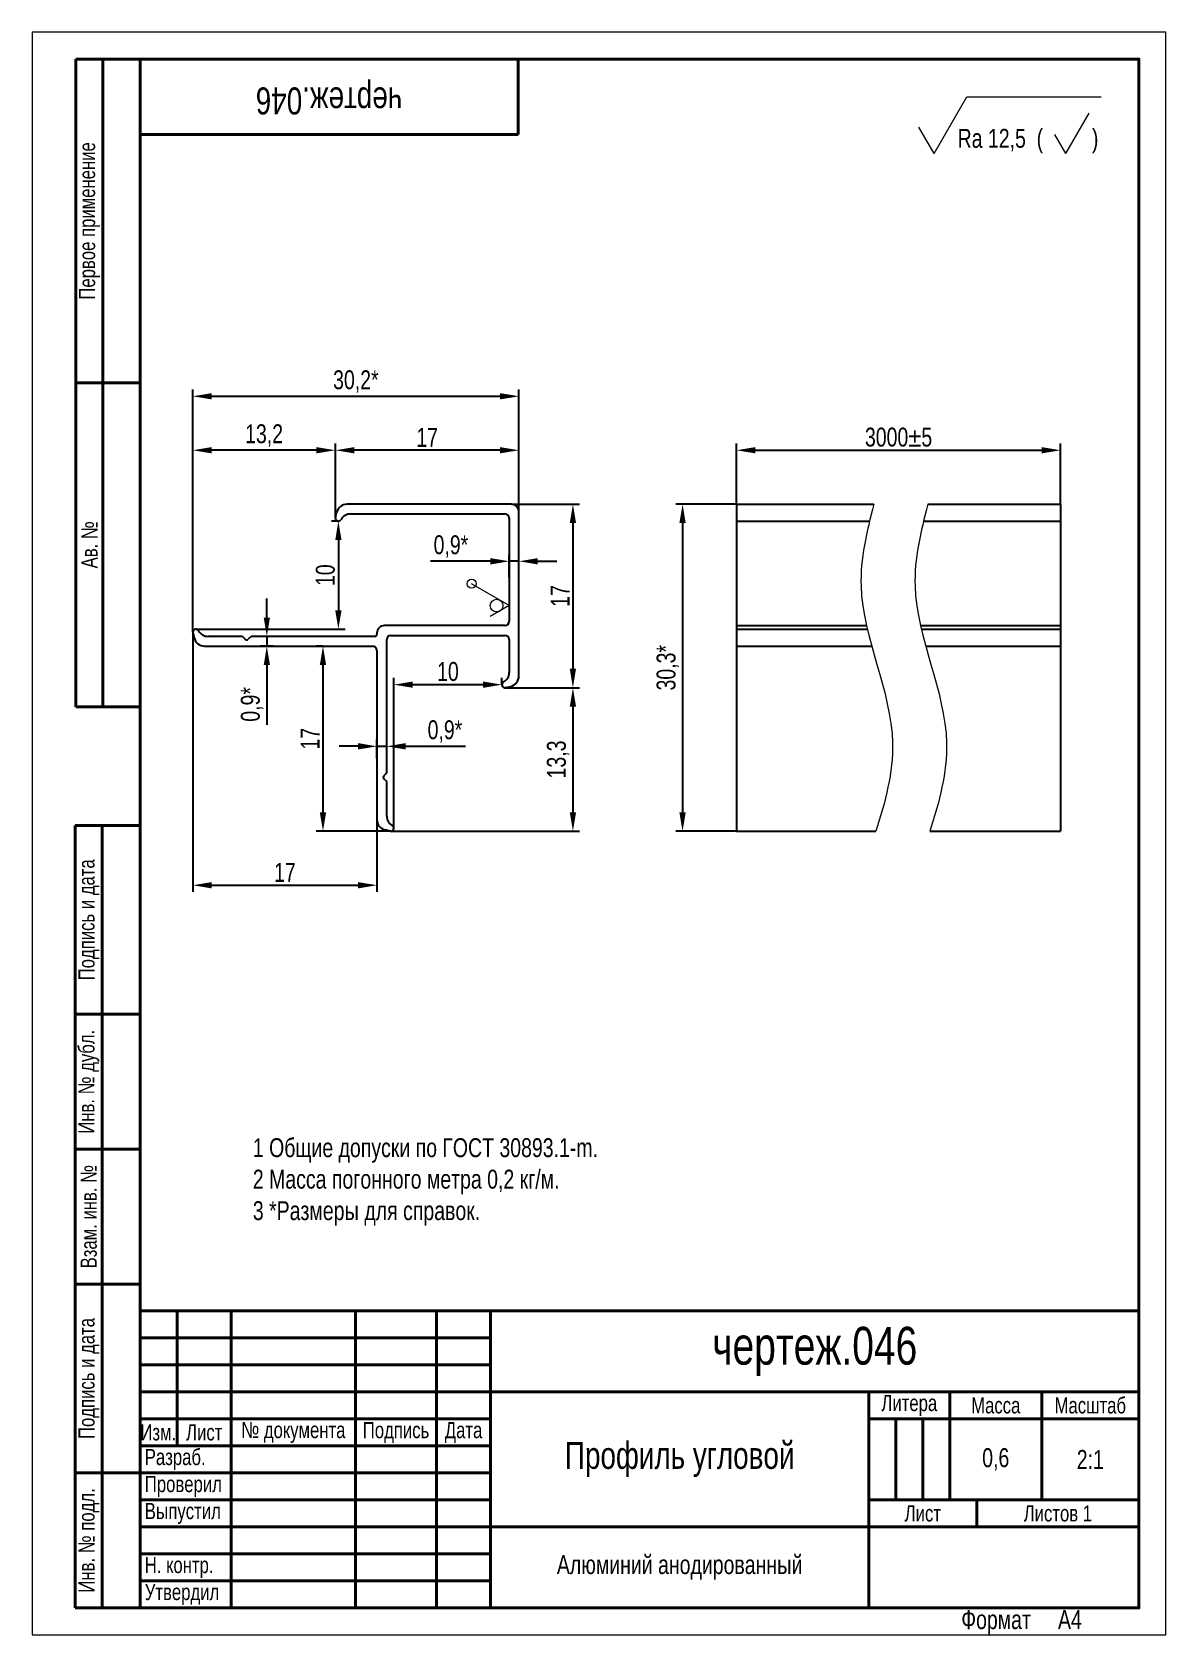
# Model space of a CAD drawing. Header units: millimetres. Extents: x -926 to -716, y 2555 to 2852.
import ezdxf

# ---------------------------------------------------------------- set-up
doc = ezdxf.new("R2010")
doc.units = ezdxf.units.MM
doc.layers.get('Defpoints').update_dxf_attribs({"color": 11})
doc.layers.add('Layer_01', color=140, linetype='Continuous')
for name, color, linetype, lineweight in [('Layer_02', 3, 'Continuous', 0), ('Layer_04', 7, 'Continuous', 25), ('Layer_05', 9, 'Continuous', 0), ('Layer_06', 7, 'Continuous', 40)]:
    doc.layers.add(name, color=color, linetype=linetype, lineweight=lineweight)
doc.styles.add('Style_01', font='ARIALNI_0.TTF', dxfattribs={"width": 0.9, "height": 3.5})
doc.dimstyles.new('DimStyle_02', dxfattribs={"dimtxt": 3.5, "dimasz": 3.5, "dimexe": 1.25, "dimexo": 0, "dimtad": 1, "dimtxsty": 'Style_01', "dimcen": 2.5, "dimazin": 3, "dimtfac": 1, "dimtmove": 0, "dimatfit": 3})

# ---------------------------------------------------------------- blocks, each defined once
blk = doc.blocks.new('*D2')
at = {"layer": 'Defpoints', "color": 0, "lineweight": 50, "transparency": 16777216}
for p in [(-837.38, 2753.65), (-837.38, 2750.62), (-835.58, 2750.62)]:
    blk.add_point(p, dxfattribs=at)
at = {"layer": 'Layer_02', "color": 0, "lineweight": -2, "transparency": 16777216}
for p, q in [((-840.88, 2753.65), (-851.97, 2753.65)), ((-837.38, 2750.62), (-837.38, 2754.9)), ((-835.58, 2753.65), (-837.38, 2753.65)), ((-835.58, 2750.62), (-835.58, 2754.9)), ((-832.08, 2753.65), (-828.58, 2753.65))]:
    blk.add_line(p, q, dxfattribs=at)
at = {"layer": 'Layer_02', "color": 0, "lineweight": 50, "transparency": 16777216}
for points in [[(-840.88, 2754.23), (-840.88, 2753.06), (-837.38, 2753.65)], [(-832.08, 2754.23), (-832.08, 2753.06), (-835.58, 2753.65)]]:
    blk.add_solid(points, dxfattribs=at)
at = {"layer": 'Layer_02', "color": 0, "transparency": 16777216, "insert": (-848.17, 2756.38), "char_height": 3.5, "attachment_point": 5, "style": 'Style_01'}
blk.add_mtext('0,9*', dxfattribs=at)
blk = doc.blocks.new('*D3')
at = {"layer": 'Defpoints', "color": 0, "lineweight": 50, "transparency": 16777216}
for p in [(-869.02, 2761.07), (-895.42, 2741.07), (-869.02, 2741.07)]:
    blk.add_point(p, dxfattribs=at)
at = {"layer": 'Layer_02', "color": 0, "lineweight": -2, "transparency": 16777216}
for p, q in [((-869.02, 2761.07), (-870.27, 2761.07)), ((-869.02, 2757.57), (-869.02, 2744.57)), ((-895.42, 2741.07), (-867.77, 2741.07))]:
    blk.add_line(p, q, dxfattribs=at)
at = {"layer": 'Layer_02', "color": 0, "lineweight": 50, "transparency": 16777216}
for points in [[(-869.6, 2757.57), (-868.43, 2757.57), (-869.02, 2761.07)], [(-869.6, 2744.57), (-868.43, 2744.57), (-869.02, 2741.07)]]:
    blk.add_solid(points, dxfattribs=at)
at = {"layer": 'Layer_02', "color": 0, "transparency": 16777216, "insert": (-871.43, 2751.07), "char_height": 3.5, "attachment_point": 5, "rotation": 90, "style": 'Style_01'}
blk.add_mtext('10', dxfattribs=at)
blk = doc.blocks.new('*D4')
at = {"layer": 'Defpoints', "color": 0, "lineweight": 50, "transparency": 16777216}
for p in [(-858.73, 2730.78), (-838.73, 2730.78), (-858.73, 2704.18)]:
    blk.add_point(p, dxfattribs=at)
at = {"layer": 'Layer_02', "color": 0, "lineweight": -2, "transparency": 16777216}
for p, q in [((-858.73, 2704.18), (-858.73, 2732.03)), ((-842.23, 2730.78), (-855.23, 2730.78)), ((-838.73, 2730.78), (-838.73, 2732.03))]:
    blk.add_line(p, q, dxfattribs=at)
at = {"layer": 'Layer_02', "color": 0, "lineweight": 50, "transparency": 16777216}
for points in [[(-855.23, 2731.37), (-855.23, 2730.2), (-858.73, 2730.78)], [(-842.23, 2731.37), (-842.23, 2730.2), (-838.73, 2730.78)]]:
    blk.add_solid(points, dxfattribs=at)
at = {"layer": 'Layer_02', "color": 0, "transparency": 16777216, "insert": (-848.73, 2733.2), "char_height": 3.5, "attachment_point": 5, "style": 'Style_01'}
blk.add_mtext('10', dxfattribs=at)
blk = doc.blocks.new('*D5')
at = {"layer": 'Defpoints', "color": 0, "lineweight": 50, "transparency": 16777216}
for p in [(-836.98, 2764.22), (-838.18, 2730.22), (-825.58, 2730.22)]:
    blk.add_point(p, dxfattribs=at)
at = {"layer": 'Layer_02', "color": 0, "lineweight": -2, "transparency": 16777216}
for p, q in [((-836.98, 2764.22), (-824.33, 2764.22)), ((-825.58, 2760.72), (-825.58, 2733.72)), ((-838.18, 2730.22), (-824.33, 2730.22))]:
    blk.add_line(p, q, dxfattribs=at)
at = {"layer": 'Layer_02', "color": 0, "lineweight": 50, "transparency": 16777216}
for points in [[(-826.16, 2760.72), (-825, 2760.72), (-825.58, 2764.22)], [(-826.16, 2733.72), (-825, 2733.72), (-825.58, 2730.22)]]:
    blk.add_solid(points, dxfattribs=at)
at = {"layer": 'Layer_02', "color": 0, "transparency": 16777216, "insert": (-827.96, 2747.22), "char_height": 3.5, "attachment_point": 5, "rotation": 90, "style": 'Style_01'}
blk.add_mtext('17', dxfattribs=at)
blk = doc.blocks.new('*D6')
at = {"layer": 'Defpoints', "color": 0, "lineweight": 50, "transparency": 16777216}
for p in [(-838.16, 2730.22), (-859.29, 2703.62), (-825.58, 2703.62)]:
    blk.add_point(p, dxfattribs=at)
at = {"layer": 'Layer_02', "color": 0, "lineweight": -2, "transparency": 16777216}
for p, q in [((-838.16, 2730.22), (-824.33, 2730.22)), ((-825.58, 2726.72), (-825.58, 2707.12)), ((-859.29, 2703.62), (-824.33, 2703.62))]:
    blk.add_line(p, q, dxfattribs=at)
at = {"layer": 'Layer_02', "color": 0, "lineweight": 50, "transparency": 16777216}
for points in [[(-826.16, 2726.72), (-825, 2726.72), (-825.58, 2730.22)], [(-826.16, 2707.12), (-825, 2707.12), (-825.58, 2703.62)]]:
    blk.add_solid(points, dxfattribs=at)
at = {"layer": 'Layer_02', "color": 0, "transparency": 16777216, "insert": (-828.32, 2716.92), "char_height": 3.5, "attachment_point": 5, "rotation": 90, "style": 'Style_01'}
blk.add_mtext('13,3', dxfattribs=at)
blk = doc.blocks.new('*D7')
at = {"layer": 'Defpoints', "color": 0, "lineweight": 50, "transparency": 16777216}
for p in [(-869.58, 2774.22), (-835.58, 2762.82), (-869.58, 2761.64)]:
    blk.add_point(p, dxfattribs=at)
at = {"layer": 'Layer_02', "color": 0, "lineweight": -2, "transparency": 16777216}
for p, q in [((-869.58, 2761.64), (-869.58, 2775.47)), ((-839.08, 2774.22), (-866.08, 2774.22)), ((-835.58, 2762.82), (-835.58, 2775.47))]:
    blk.add_line(p, q, dxfattribs=at)
at = {"layer": 'Layer_02', "color": 0, "lineweight": 50, "transparency": 16777216}
for points in [[(-866.08, 2774.8), (-866.08, 2773.64), (-869.58, 2774.22)], [(-839.08, 2774.8), (-839.08, 2773.64), (-835.58, 2774.22)]]:
    blk.add_solid(points, dxfattribs=at)
at = {"layer": 'Layer_02', "color": 0, "transparency": 16777216, "insert": (-852.58, 2776.6), "char_height": 3.5, "attachment_point": 5, "style": 'Style_01'}
blk.add_mtext('17', dxfattribs=at)
blk = doc.blocks.new('*D8')
at = {"layer": 'Defpoints', "color": 0, "lineweight": 50, "transparency": 16777216}
for p in [(-895.98, 2774.22), (-869.58, 2761.64), (-895.98, 2740.51)]:
    blk.add_point(p, dxfattribs=at)
at = {"layer": 'Layer_02', "color": 0, "lineweight": -2, "transparency": 16777216}
for p, q in [((-895.98, 2740.51), (-895.98, 2775.47)), ((-873.08, 2774.22), (-892.48, 2774.22)), ((-869.58, 2761.64), (-869.58, 2775.47))]:
    blk.add_line(p, q, dxfattribs=at)
at = {"layer": 'Layer_02', "color": 0, "lineweight": 50, "transparency": 16777216}
for points in [[(-892.48, 2774.8), (-892.48, 2773.64), (-895.98, 2774.22)], [(-873.08, 2774.8), (-873.08, 2773.64), (-869.58, 2774.22)]]:
    blk.add_solid(points, dxfattribs=at)
at = {"layer": 'Layer_02', "color": 0, "transparency": 16777216, "insert": (-882.78, 2776.95), "char_height": 3.5, "attachment_point": 5, "style": 'Style_01'}
blk.add_mtext('13,2', dxfattribs=at)
blk = doc.blocks.new('*D9')
at = {"layer": 'Defpoints', "color": 0, "lineweight": 50, "transparency": 16777216}
for p in [(-895.98, 2740.51), (-861.87, 2727.92), (-861.87, 2693.62)]:
    blk.add_point(p, dxfattribs=at)
at = {"layer": 'Layer_02', "color": 0, "lineweight": -2, "transparency": 16777216}
for p, q in [((-895.98, 2740.51), (-895.98, 2692.37)), ((-861.87, 2727.92), (-861.87, 2692.37)), ((-892.48, 2693.62), (-865.37, 2693.62))]:
    blk.add_line(p, q, dxfattribs=at)
at = {"layer": 'Layer_02', "color": 0, "lineweight": 50, "transparency": 16777216}
for points in [[(-892.48, 2694.2), (-892.48, 2693.04), (-895.98, 2693.62)], [(-865.37, 2694.2), (-865.37, 2693.04), (-861.87, 2693.62)]]:
    blk.add_solid(points, dxfattribs=at)
at = {"layer": 'Layer_02', "color": 0, "transparency": 16777216, "insert": (-878.93, 2696), "char_height": 3.5, "attachment_point": 5, "style": 'Style_01'}
blk.add_mtext('17', dxfattribs=at)
blk = doc.blocks.new('*D10')
at = {"layer": 'Defpoints', "color": 0, "lineweight": 50, "transparency": 16777216}
for p in [(-871.87, 2737.92), (-871.87, 2703.62), (-859.29, 2703.62)]:
    blk.add_point(p, dxfattribs=at)
at = {"layer": 'Layer_02', "color": 0, "lineweight": -2, "transparency": 16777216}
for p, q in [((-871.87, 2737.92), (-873.12, 2737.92)), ((-871.87, 2734.42), (-871.87, 2707.12)), ((-859.29, 2703.62), (-873.12, 2703.62))]:
    blk.add_line(p, q, dxfattribs=at)
at = {"layer": 'Layer_02', "color": 0, "lineweight": 50, "transparency": 16777216}
for points in [[(-872.46, 2734.42), (-871.29, 2734.42), (-871.87, 2737.92)], [(-872.46, 2707.12), (-871.29, 2707.12), (-871.87, 2703.62)]]:
    blk.add_solid(points, dxfattribs=at)
at = {"layer": 'Layer_02', "color": 0, "transparency": 16777216, "insert": (-874.26, 2720.77), "char_height": 3.5, "attachment_point": 5, "rotation": 90, "style": 'Style_01'}
blk.add_mtext('17', dxfattribs=at)
blk = doc.blocks.new('*D11')
at = {"layer": 'Defpoints', "color": 0, "lineweight": 50, "transparency": 16777216}
for p in [(-795.27, 2764.22), (-805.27, 2703.62), (-795.27, 2703.62)]:
    blk.add_point(p, dxfattribs=at)
at = {"layer": 'Layer_02', "color": 0, "lineweight": -2, "transparency": 16777216}
for p, q in [((-795.27, 2764.22), (-806.52, 2764.22)), ((-805.27, 2760.72), (-805.27, 2707.12)), ((-795.27, 2703.62), (-806.52, 2703.62))]:
    blk.add_line(p, q, dxfattribs=at)
at = {"layer": 'Layer_02', "color": 0, "lineweight": 50, "transparency": 16777216}
for points in [[(-805.86, 2760.72), (-804.69, 2760.72), (-805.27, 2764.22)], [(-805.86, 2707.12), (-804.69, 2707.12), (-805.27, 2703.62)]]:
    blk.add_solid(points, dxfattribs=at)
at = {"layer": 'Layer_02', "color": 0, "transparency": 16777216, "insert": (-808.01, 2733.92), "char_height": 3.5, "attachment_point": 5, "rotation": 90, "style": 'Style_01'}
blk.add_mtext('30,3*', dxfattribs=at)
blk = doc.blocks.new('*D12')
at = {"layer": 'Defpoints', "color": 0, "lineweight": 50, "transparency": 16777216}
for p in [(-735.27, 2774.22), (-795.27, 2764.22), (-735.27, 2764.22)]:
    blk.add_point(p, dxfattribs=at)
at = {"layer": 'Layer_02', "color": 0, "lineweight": -2, "transparency": 16777216}
for p, q in [((-795.27, 2764.22), (-795.27, 2775.47)), ((-791.77, 2774.22), (-738.77, 2774.22)), ((-735.27, 2764.22), (-735.27, 2775.47))]:
    blk.add_line(p, q, dxfattribs=at)
at = {"layer": 'Layer_02', "color": 0, "lineweight": 50, "transparency": 16777216}
for points in [[(-791.77, 2774.8), (-791.77, 2773.64), (-795.27, 2774.22)], [(-738.77, 2774.8), (-738.77, 2773.64), (-735.27, 2774.22)]]:
    blk.add_solid(points, dxfattribs=at)
at = {"layer": 'Layer_02', "color": 0, "transparency": 16777216, "insert": (-765.27, 2776.63), "char_height": 3.5, "attachment_point": 5, "style": 'Style_01'}
blk.add_mtext('3000%%P5', dxfattribs=at)
blk = doc.blocks.new('*D13')
at = {"layer": 'Defpoints', "color": 0, "lineweight": 50, "transparency": 16777216}
for p in [(-835.58, 2784.22), (-835.58, 2762.82), (-895.98, 2740.51)]:
    blk.add_point(p, dxfattribs=at)
at = {"layer": 'Layer_02', "color": 0, "lineweight": -2, "transparency": 16777216}
for p, q in [((-895.98, 2740.51), (-895.98, 2785.47)), ((-892.48, 2784.22), (-839.08, 2784.22)), ((-835.58, 2762.82), (-835.58, 2785.47))]:
    blk.add_line(p, q, dxfattribs=at)
at = {"layer": 'Layer_02', "color": 0, "lineweight": 50, "transparency": 16777216}
for points in [[(-892.48, 2784.8), (-892.48, 2783.64), (-895.98, 2784.22)], [(-839.08, 2784.8), (-839.08, 2783.64), (-835.58, 2784.22)]]:
    blk.add_solid(points, dxfattribs=at)
at = {"layer": 'Layer_02', "color": 0, "transparency": 16777216, "insert": (-865.78, 2786.95), "char_height": 3.5, "attachment_point": 5, "style": 'Style_01'}
blk.add_mtext('30,2*', dxfattribs=at)
blk = doc.blocks.new('*D57')
at = {"layer": 'Defpoints', "color": 0, "lineweight": 50, "transparency": 16777216}
for p in [(-882.27, 2739.72), (-881.05, 2739.72), (-881.05, 2737.92)]:
    blk.add_point(p, dxfattribs=at)
at = {"layer": 'Layer_02', "color": 0, "lineweight": -2, "transparency": 16777216}
for p, q in [((-882.27, 2743.22), (-882.27, 2746.72)), ((-881.05, 2739.72), (-883.52, 2739.72)), ((-882.27, 2739.72), (-882.27, 2737.92)), ((-881.05, 2737.92), (-883.52, 2737.92)), ((-882.27, 2734.42), (-882.27, 2723.34))]:
    blk.add_line(p, q, dxfattribs=at)
at = {"layer": 'Layer_02', "color": 0, "lineweight": 50, "transparency": 16777216}
for points in [[(-882.85, 2743.22), (-881.69, 2743.22), (-882.27, 2739.72)], [(-882.85, 2734.42), (-881.69, 2734.42), (-882.27, 2737.92)]]:
    blk.add_solid(points, dxfattribs=at)
at = {"layer": 'Layer_02', "color": 0, "transparency": 16777216, "insert": (-885.01, 2727.13), "char_height": 3.5, "attachment_point": 5, "rotation": 90, "style": 'Style_01'}
blk.add_mtext('0,9*', dxfattribs=at)
blk = doc.blocks.new('*D58')
at = {"layer": 'Defpoints', "color": 0, "lineweight": 50, "transparency": 16777216}
for p in [(-861.87, 2719.36), (-861.87, 2717.12), (-860.07, 2717.12)]:
    blk.add_point(p, dxfattribs=at)
at = {"layer": 'Layer_02', "color": 0, "lineweight": -2, "transparency": 16777216}
for p, q in [((-861.87, 2717.12), (-861.87, 2720.61)), ((-860.07, 2717.12), (-860.07, 2720.61)), ((-865.37, 2719.36), (-868.87, 2719.36)), ((-861.87, 2719.36), (-860.07, 2719.36)), ((-856.57, 2719.36), (-845.49, 2719.36))]:
    blk.add_line(p, q, dxfattribs=at)
at = {"layer": 'Layer_02', "color": 0, "lineweight": 50, "transparency": 16777216}
for points in [[(-865.37, 2719.95), (-865.37, 2718.78), (-861.87, 2719.36)], [(-856.57, 2719.95), (-856.57, 2718.78), (-860.07, 2719.36)]]:
    blk.add_solid(points, dxfattribs=at)
at = {"layer": 'Layer_02', "color": 0, "transparency": 16777216, "insert": (-849.28, 2722.1), "char_height": 3.5, "attachment_point": 5, "style": 'Style_01'}
blk.add_mtext('0,9*', dxfattribs=at)

msp = doc.modelspace()

# ---------------------------------------------------------------- linework, layer by layer
at = {"layer": 'Layer_04', "lineweight": 13, "ltscale": 0.303109}
msp.add_line((-758.68, 2829.207), (-752.618, 2839.707), dxfattribs=at)
at = {"layer": 'Layer_04', "lineweight": 13}
msp.add_line((-752.618, 2839.707), (-727.749, 2839.707), dxfattribs=at)
at = {"layer": 'Layer_04', "lineweight": 13, "ltscale": 0.216506}
msp.add_line((-734.315, 2829.207), (-729.985, 2836.707), dxfattribs=at)
at = {"layer": 'Layer_04', "lineweight": 13, "ltscale": 0.141451}
msp.add_line((-758.68, 2829.207), (-761.509, 2834.107), dxfattribs=at)
at = {"layer": 'Layer_04', "lineweight": 13, "ltscale": 0.101036}
msp.add_line((-734.315, 2829.207), (-736.336, 2832.707), dxfattribs=at)
at = {"layer": 'Layer_04'}
for p, q in [((-869.568, 2761.754), (-869.338, 2762.694)), ((-836.98, 2764.218), (-867.395, 2764.218)), ((-866.76, 2762.418), (-838.18, 2762.418)), ((-835.58, 2732.404), (-835.58, 2762.818)), ((-795.273, 2764.218), (-795.273, 2703.618)), ((-795.273, 2764.218), (-769.818, 2764.218)), ((-759.818, 2764.218), (-735.273, 2764.218)), ((-735.273, 2764.218), (-735.273, 2703.618)), ((-868.502, 2761.401), (-868.55, 2761.317)), ((-837.38, 2761.618), (-837.38, 2742.525)), ((-795.273, 2761.072), (-770.636, 2761.072)), ((-760.636, 2761.072), (-735.273, 2761.072)), ((-838.18, 2741.725), (-860.474, 2741.725)), ((-795.273, 2741.725), (-771.202, 2741.725)), ((-761.202, 2741.725), (-735.273, 2741.725)), ((-895.968, 2740.389), (-895.738, 2739.449)), ((-894.902, 2740.743), (-894.95, 2740.827)), ((-886.78, 2739.725), (-893.16, 2739.725)), ((-886.78, 2739.725), (-886.263, 2739.208)), ((-885.18, 2739.725), (-885.697, 2739.208)), ((-862.274, 2739.725), (-885.18, 2739.725)), ((-861.874, 2740.325), (-861.874, 2740.125)), ((-860.074, 2714.418), (-860.074, 2739.125)), ((-859.274, 2739.925), (-838.18, 2739.925)), ((-837.38, 2739.125), (-837.38, 2733.039)), ((-795.273, 2741.072), (-771.052, 2741.072)), ((-761.052, 2741.072), (-735.273, 2741.072)), ((-893.795, 2737.925), (-862.674, 2737.925)), ((-861.874, 2737.125), (-861.874, 2705.804)), ((-795.273, 2737.925), (-770.243, 2737.925)), ((-760.243, 2737.925), (-735.273, 2737.925)), ((-838.398, 2731.297), (-838.482, 2731.249)), ((-838.045, 2730.231), (-837.105, 2730.461)), ((-860.074, 2714.418), (-860.591, 2713.901)), ((-860.074, 2712.818), (-860.591, 2713.336)), ((-860.074, 2706.439), (-860.074, 2712.818)), ((-859.409, 2703.631), (-860.35, 2703.861)), ((-859.056, 2704.697), (-858.972, 2704.649)), ((-795.273, 2703.618), (-769.487, 2703.618)), ((-759.487, 2703.618), (-735.273, 2703.618))]:
    msp.add_line(p, q, dxfattribs=at)
for centre, radius, start, end in [((-867.395, 2762.218), 2, 90, 166.24177), ((-866.76, 2760.418), 2, 90, 150.58708), ((-838.18, 2761.618), 0.8, 0, 90), ((-836.98, 2762.818), 1.4, 0, 90), ((-869.015, 2761.637), 0.565, 164.43669, 325.48549), ((-860.474, 2740.325), 1.4, 90, 180), ((-838.18, 2742.525), 0.8, 270, 0), ((-895.415, 2740.507), 0.565, 34.51451, 195.56331), ((-893.795, 2739.925), 2, 193.75823, 270), ((-893.16, 2741.725), 2, 209.41292, 270), ((-885.98, 2739.49), 0.4, 225, 315), ((-862.274, 2740.125), 0.4, 270, 0), ((-859.274, 2739.125), 0.8, 90, 180), ((-838.18, 2739.125), 0.8, 0, 90), ((-862.674, 2737.125), 0.8, 0, 90), ((-839.38, 2733.039), 2, 299.41292, 0), ((-837.58, 2732.404), 2, 283.75823, 0), ((-838.162, 2730.784), 0.565, 124.51451, 285.56331), ((-860.308, 2713.618), 0.4, 135, 225), ((-859.874, 2705.804), 2, 180, 256.24177), ((-858.074, 2706.439), 2, 180, 240.58708), ((-859.292, 2704.184), 0.565, 254.43669, 55.48549)]:
    msp.add_arc(centre, radius, start, end, dxfattribs=at)
at = {"layer": 'Layer_05'}
for p, q in [((-715.749, 2851.707), (-925.749, 2851.707)), ((-925.749, 2851.707), (-925.749, 2554.707)), ((-715.749, 2554.707), (-715.749, 2851.707)), ((-837.38, 2745.429), (-844.344, 2749.49)), ((-837.38, 2745.429), (-840.899, 2743.419)), ((-925.749, 2554.707), (-715.749, 2554.707))]:
    msp.add_line(p, q, dxfattribs=at)
for centre, radius in [((-844.344, 2749.49), 0.85), ((-839.714, 2745.44), 1.166)]:
    msp.add_circle(centre, radius, dxfattribs=at)
for points in [[(-769.818, 2764.218), (-771.188, 2759.158), (-774.67, 2744.36), (-763.62, 2724.194), (-767.732, 2709.074), (-769.487, 2703.618)], [(-759.818, 2764.218), (-761.188, 2759.158), (-764.67, 2744.36), (-753.62, 2724.194), (-757.732, 2709.074), (-759.487, 2703.618)]]:
    msp.add_open_spline(points, degree=3, knots=[2.3801342, 2.3801342, 2.3801342, 2.3801342, 17.7765516, 47.4197724, 64.1578743, 64.1578743, 64.1578743, 64.1578743], dxfattribs=at)
at = {"layer": 'Layer_06', "linetype": 'Continuous'}
for p, q in [((-917.626, 2726.707), (-917.626, 2846.707)), ((-917.626, 2846.707), (-905.749, 2846.707)), ((-912.626, 2726.707), (-912.626, 2846.707)), ((-835.749, 2846.707), (-835.749, 2832.707)), ((-905.749, 2832.707), (-835.749, 2832.707)), ((-917.626, 2786.707), (-905.749, 2786.707)), ((-917.626, 2726.707), (-905.749, 2726.707)), ((-917.749, 2559.707), (-917.749, 2704.707)), ((-917.749, 2704.707), (-905.749, 2704.707)), ((-912.749, 2559.707), (-912.749, 2704.707)), ((-917.749, 2669.707), (-905.749, 2669.707)), ((-917.749, 2644.707), (-905.749, 2644.707)), ((-917.749, 2619.707), (-905.749, 2619.707)), ((-720.749, 2614.743), (-905.749, 2614.743)), ((-905.749, 2609.74), (-840.829, 2609.74)), ((-905.749, 2604.737), (-840.829, 2604.737)), ((-905.749, 2599.733), (-840.829, 2599.733)), ((-765.779, 2594.73), (-765.779, 2579.72)), ((-760.776, 2594.73), (-760.776, 2579.72)), ((-917.749, 2584.723), (-905.749, 2584.723)), ((-905.749, 2584.723), (-840.829, 2584.723)), ((-905.749, 2579.72), (-840.829, 2579.72)), ((-905.749, 2574.717), (-840.829, 2574.717)), ((-905.749, 2569.713), (-840.829, 2569.713)), ((-905.749, 2564.71), (-840.829, 2564.71)), ((-917.749, 2559.707), (-905.749, 2559.707)), ((-720.749, 2559.707), (-905.749, 2559.707)), ((-720.749, 2559.707), (-905.749, 2559.707))]:
    msp.add_line(p, q, dxfattribs=at)
msp.add_lwpolyline([(-905.749, 2846.707), (-720.749, 2846.707), (-720.749, 2559.707), (-905.749, 2559.707)], close=True, dxfattribs=at)
for points in [[(-898.868, 2614.743), (-898.868, 2589.727)], [(-888.861, 2614.743), (-888.861, 2559.707)], [(-865.846, 2614.743), (-865.846, 2559.707)], [(-850.836, 2614.743), (-850.836, 2559.707)], [(-840.829, 2614.743), (-840.829, 2559.707)], [(-720.749, 2599.733), (-840.829, 2599.733)], [(-770.782, 2599.733), (-770.782, 2559.707)], [(-755.772, 2599.733), (-755.772, 2579.72)], [(-738.761, 2599.733), (-738.761, 2579.72)], [(-738.761, 2599.733), (-738.761, 2579.72)], [(-905.749, 2594.73), (-840.829, 2594.73)], [(-770.782, 2594.73), (-720.749, 2594.73)], [(-905.749, 2589.727), (-840.829, 2589.727)], [(-770.782, 2579.72), (-720.749, 2579.72)], [(-750.769, 2579.72), (-750.769, 2574.717)], [(-840.829, 2574.717), (-720.749, 2574.717)]]:
    msp.add_lwpolyline(points, dxfattribs=at)

# ---------------------------------------------------------------- texts
at = {"layer": 'Layer_01', "linetype": 'Continuous', "style": 'Style_01', "width": 0.9}
msp.add_text('Rа 12,5  (         )', height=3.5, dxfattribs=at).set_placement((-754.327, 2830.266))
at = {"layer": 'Layer_01', "attachment_point": 5, "style": 'Style_01'}
for s, insert, char_height, width, rotation in [('чертеж.046', (-870.749, 2839.707), 5, 70, 180), ('\\pxsm0.65,qc;Первое применение', (-915.126, 2816.707), 3, 60, 90), ('\\pxsm0.65,qc;Ав. №', (-915.126, 2756.707), 3, 60, 90), ('\\pxsm0.65,qc;Подпись и дата', (-915.249, 2687.207), 3, 35, 90), ('\\pxsm0.65,qc;Инв. № дубл.', (-915.249, 2657.207), 3, 25, 90), ('\\pxsm0.65,qc;Взам. инв. №', (-915.249, 2632.207), 3, 25, 90), ('\\pxsm0.65,qc;Подпись и дата', (-915.249, 2602.215), 3, 34.98335, 90), ('\\pxsm0.65,qc;Инв. № подл.', (-915.249, 2572.215), 3, 25.01665, 90)]:
    msp.add_mtext(s, dxfattribs=dict(at, insert=insert, char_height=char_height, width=width, rotation=rotation))
at = {"layer": 'Layer_01', "style": 'Style_01'}
for s, insert, char_height, width, attachment_point in [('\\pxl1.1429,r1.1429,sm1;1\\~Общие допуски по ГОСТ 30893.1-m.\\P2 Масса погонного метра 0,2 кг/м.\\P\\pb0.25,ql;3\\~*Размеры для справок.', (-888.861, 2646.743), 3.5, 168.112, 1), ('чертеж.046', (-780.789, 2607.238), 7, 120.08, 5), ('\\pxsm0.65,qc;Литера', (-763.277, 2597.232), 3, 15.01, 5), ('\\pxsm0.65,qc;Масса', (-747.267, 2597.232), 3, 17.01133, 5), ('\\pxsm0.65,qc;Масштаб', (-729.755, 2597.232), 3, 18.012, 5), ('\\pxsm0.65,qc;Изм.', (-902.37, 2592.228), 3, 7.00467, 5), ('\\pxsm0.65,qc;Лист', (-893.864, 2592.228), 3, 10.00667, 5), ('\\pxsm0.65,qc;№ документа', (-877.353, 2592.228), 3, 23.01533, 5), ('\\pxsm0.65,qc;Подпись', (-858.341, 2592.228), 3, 15.01, 5), ('\\pxsm0.65,qc;Дата', (-845.832, 2592.228), 3, 10.00667, 5), ('\\pxqc;Профиль угловой', (-805.806, 2587.225), 5, 70.04667, 5), ('\\pxi0.33333,sm0.65,ql;Разраб.', (-897.367, 2587.225), 3, 17.01133, 5), ('\\pxsm0.65,qc;0,6', (-747.267, 2587.225), 3.5, 17.01133, 5), ('\\pxsm0.65,qc;2:1', (-729.755, 2587.225), 3.5, 18.012, 5), ('\\pxi0.33333,sm0.65,ql;Проверил', (-897.367, 2582.222), 3, 17.01133, 5), ('\\pxi0.33333,sm0.65,ql;Выпустил', (-897.367, 2577.218), 3, 17.01133, 5), ('\\pxsm0.65,qc;Лист  ', (-760.776, 2577.218), 3, 20.01333, 5), ('\\pxsm0.65,qc;Листов 1', (-735.759, 2577.218), 3, 30.02, 5), ('\\pxi0.33333,sm0.65,ql;Н. контр.', (-897.367, 2567.212), 3, 17.01133, 5), ('\\pxqc;Алюминий анодированный', (-805.806, 2567.212), 3.5, 70.04667, 5), ('\\pxi0.33333,sm0.65,ql;Утвердил', (-897.367, 2562.208), 3, 17.01133, 5), ('Формат     А4', (-753.651, 2559.3), 3.5, 32.95146, 1)]:
    msp.add_mtext(s, dxfattribs=dict(at, insert=insert, char_height=char_height, width=width, attachment_point=attachment_point))

# ---------------------------------------------------------------- dimensions: what is measured, and where the dimension line sits
at = {"layer": 'Layer_02'}
for base, p1, p2, text, picture, middle in [((-835.58, 2784.218), (-895.98, 2740.507), (-835.58, 2762.818), '<>*', '*D13', (-865.78, 2786.954)), ((-735.273, 2774.218), (-795.273, 2764.218), (-735.273, 2764.218), '3000%%P5', '*D12', (-765.273, 2776.63)), ((-837.38, 2753.648), (-835.58, 2750.622), (-837.38, 2750.622), '<>*', '*D2', (-848.175, 2756.383)), ((-861.874, 2693.618), (-895.98, 2740.507), (-861.874, 2727.925), '17', '*D9', (-878.927, 2696.001))]:
    dim = msp.add_linear_dim(base=base, p1=p1, p2=p2, text=text, dimstyle='DimStyle_02', override={"dimlfac": 0.5}, dxfattribs=at)
    dim.commit()
    dim.dimension.update_dxf_attribs({"geometry": picture, "text_midpoint": middle})
for base, p1, p2, picture, middle in [((-895.98, 2774.218), (-869.58, 2761.637), (-895.98, 2740.507), '*D8', (-882.78, 2776.954)), ((-869.58, 2774.218), (-835.58, 2762.818), (-869.58, 2761.637), '*D7', (-852.58, 2776.601)), ((-858.727, 2730.784), (-838.727, 2730.784), (-858.727, 2704.184), '*D4', (-848.727, 2733.196))]:
    dim = msp.add_linear_dim(base=base, p1=p1, p2=p2, dimstyle='DimStyle_02', override={"dimlfac": 0.5}, dxfattribs=at)
    dim.commit()
    dim.dimension.update_dxf_attribs({"geometry": picture, "text_midpoint": middle})
for base, p1, p2, picture, middle in [((-825.58, 2730.219), (-836.98, 2764.218), (-838.182, 2730.219), '*D5', (-827.962, 2747.219)), ((-869.015, 2741.072), (-869.015, 2761.072), (-895.415, 2741.072), '*D3', (-871.427, 2751.072)), ((-825.58, 2703.618), (-838.162, 2730.218), (-859.292, 2703.618), '*D6', (-828.316, 2716.918))]:
    dim = msp.add_linear_dim(base=base, p1=p1, p2=p2, angle=90, dimstyle='DimStyle_02', override={"dimlfac": 0.5}, dxfattribs=at)
    dim.commit()
    dim.dimension.update_dxf_attribs({"geometry": picture, "text_midpoint": middle})
for base, p1, p2, text, picture, middle in [((-805.273, 2703.618), (-795.273, 2764.218), (-795.273, 2703.618), '<>*', '*D11', (-808.009, 2733.918)), ((-871.874, 2703.618), (-871.874, 2737.925), (-859.292, 2703.618), '17', '*D10', (-874.256, 2720.772))]:
    dim = msp.add_linear_dim(base=base, p1=p1, p2=p2, angle=90, text=text, dimstyle='DimStyle_02', override={"dimlfac": 0.5}, dxfattribs=at)
    dim.commit()
    dim.dimension.update_dxf_attribs({"geometry": picture, "text_midpoint": middle})
dim = msp.add_linear_dim(base=(-882.27, 2739.725), p1=(-881.055, 2737.925), p2=(-881.055, 2739.725), angle=90, text='<>*', dimstyle='DimStyle_02', override={"dimlfac": 0.5}, dxfattribs=at)
dim.commit()
dim.dimension.update_dxf_attribs({"geometry": '*D57', "text_midpoint": (-882.27, 2727.13), "dimtype": 160})
dim = msp.add_linear_dim(base=(-861.874, 2719.362), p1=(-860.074, 2717.124), p2=(-861.874, 2717.124), text='<>*', dimstyle='DimStyle_02', override={"dimlfac": 0.5}, dxfattribs=at)
dim.commit()
dim.dimension.update_dxf_attribs({"geometry": '*D58', "text_midpoint": (-849.28, 2719.362), "dimtype": 160})

doc.saveas('drawing.dxf')
